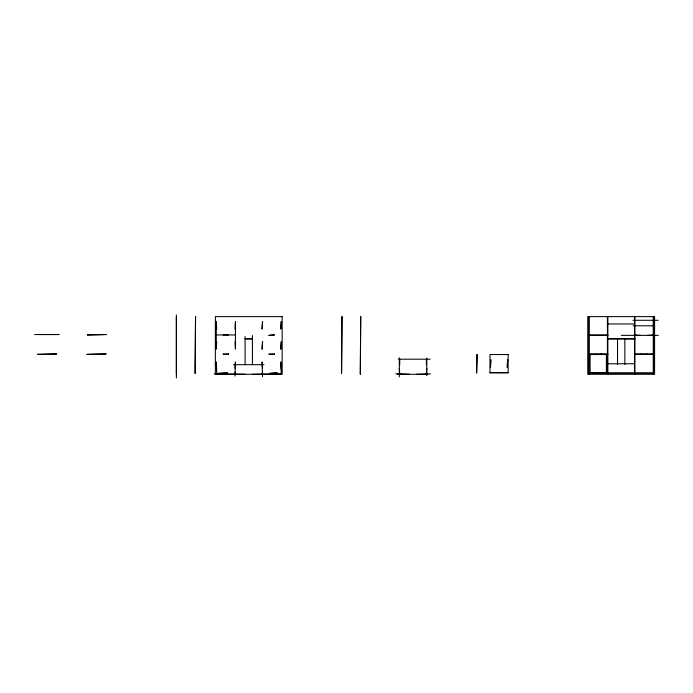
<?xml version="1.0" encoding="UTF-8"?>
<svg xmlns="http://www.w3.org/2000/svg" width="693" height="693" viewBox="0 0 693 693"><rect width="100%" height="100%" fill="white"/><g stroke="black" fill="none" stroke-linecap="round" stroke-linejoin="round"><path stroke-width="1.04" d="M176.377 316.623L176.377 374.272M632.917 320.287L658.133 320.287M607.856 323.952L634.502 323.952M633.099 325.788L654.564 325.788M216.692 328.958L216.268 321.621L216.268 349.116L216.692 341.779M235.014 328.958L235.438 321.621L235.438 349.116L235.014 341.779M34.65 334.528L59.208 334.528M216.692 334.944L235.014 334.944M588.686 334.944L607.856 334.944M634.502 334.944L640.419 335.369M653.672 334.944L647.747 335.369M588.686 335.369L607.856 335.369M621.318 335.369L658.35 335.369M245.097 338.608L252.425 338.608M607.432 338.608L634.918 338.608M245.097 339.033L252.425 339.033M607.432 339.033L634.918 339.033M588.686 353.932L607.856 353.932M634.502 353.932L653.672 353.932M588.686 354.374L607.856 354.357M634.502 354.357L653.672 354.374M607.345 354.539L589.111 354.539L589.197 372.938L653.672 372.938M398.397 359.191L430.084 359.191M607.856 363.773L634.502 363.773M233.35 364.691L263.981 364.691M235.014 368.355L235.438 361.937L235.014 376.1M262.508 368.355L262.084 361.937L262.508 376.663M399.315 368.355L399.74 374.272M426.801 368.355L426.386 374.272M216.692 369.274L216.268 361.937L216.692 374.272M281.254 369.274L280.83 361.937L281.254 374.272M235.014 372.02L235.438 374.272M262.508 372.02L262.084 374.272M489.968 372.513L508.116 372.513M589.111 372.513L607.345 372.513M216.692 373.354L227.685 372.938L220.357 373.354M588.686 373.354L653.672 373.354M214.172 373.848L245.097 374.272M281.254 373.848L252.425 374.272M395.642 373.848L399.315 373.848M399.74 373.848L409.398 374.272M430.414 373.848L416.727 374.272M397.583 374.272L427.876 374.272M653.672 316.623L653.672 374.272M653.248 316.623L653.248 374.272M646.829 353.932L646.829 354.374M641.337 353.932L641.337 354.374M634.918 316.623L634.918 374.272M634.502 316.623L634.502 373.354M624.843 338.608L624.843 364.457M617.515 338.608L617.515 364.457M607.856 316.623L607.856 374.272M607.432 316.623L607.432 374.272M607.25 354.539L607.25 372.938M606.886 354.539L606.886 372.938M606.375 354.539L606.375 372.938M601.022 353.932L601.022 354.374M595.521 353.932L595.521 354.374M589.986 354.539L589.986 372.938M589.57 354.539L589.57 372.938M589.111 316.623L589.111 374.272M588.686 316.623L588.686 374.272M426.801 358.125L426.801 375.727M426.386 359.191L426.386 364.761M399.74 359.191L399.74 364.761M399.315 357.77L399.315 376.931M252.425 335.516L252.425 364.457M245.097 336.521L245.097 364.457M228.603 334.944L223.103 334.944M176.377 315.02L176.377 377.98M57.025 334.528L37.855 334.528M195.547 316.623L195.123 373.354L195.547 316.623M282.164 316.623L215.358 316.623L215.358 374.272L282.164 374.272L282.164 316.623M341.978 316.623L341.562 373.354L341.978 316.623M360.724 316.623L360.308 374.272L360.724 316.623M654.582 316.623L587.768 316.623L587.768 374.272L654.582 374.272L654.582 316.623M262.508 321.621L262.084 328.958L262.508 321.621M281.254 321.621L280.83 328.958L281.254 321.621M106.523 334.528L87.353 334.944L106.523 334.528M274.419 334.944L268.919 335.369L274.419 334.944M262.508 341.779L262.084 349.116L262.508 341.779M281.254 341.779L280.83 349.116L281.254 341.779M56.609 353.95L37.439 354.374L56.609 353.95M106.098 353.95L86.937 354.374L106.098 353.95M228.603 353.932L223.103 353.932L223.103 354.374L228.603 354.374L228.603 353.932M274.419 353.932L268.919 353.932L268.919 354.374L274.419 354.374L274.419 353.932M477.053 354.539L476.628 372.938L477.053 354.539M508.116 354.539L489.968 354.539L489.968 372.938L508.116 372.938L508.116 354.539M490.852 359.858L490.427 367.186L490.852 359.858M507.657 359.858L507.233 367.186L507.657 359.858M277.165 372.938L269.837 373.354L277.165 372.938"/></g></svg>
